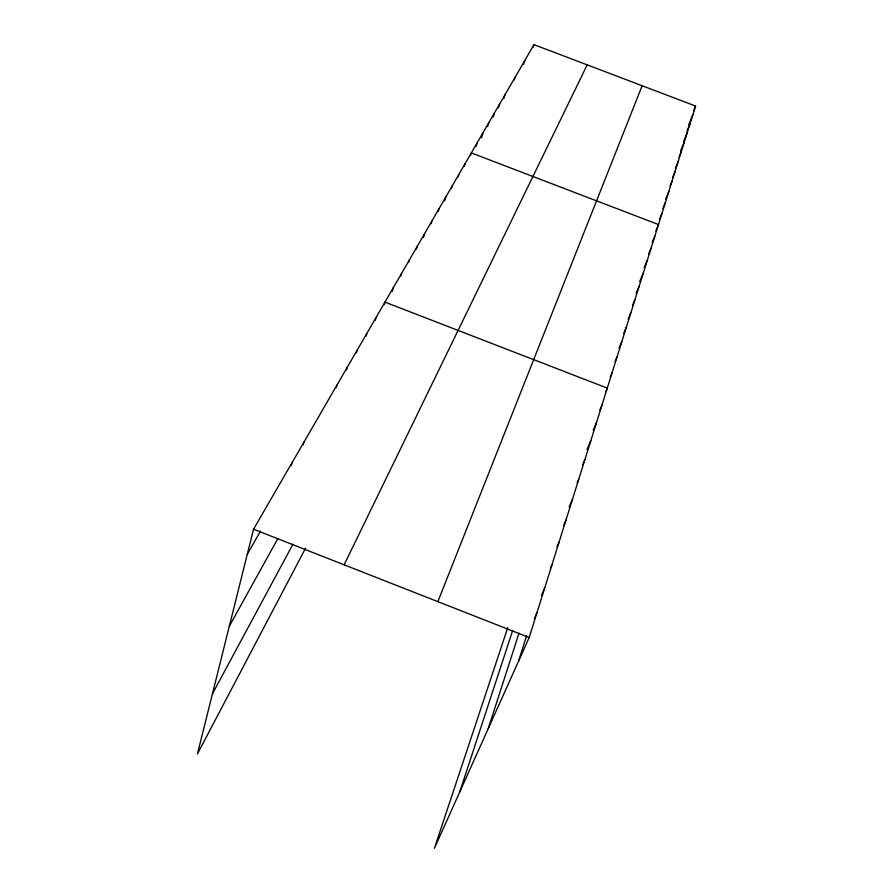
<?xml version="1.0" encoding="UTF-8"?>
<svg xmlns="http://www.w3.org/2000/svg" width="893" height="893" viewBox="0 0 893 893"><rect width="100%" height="100%" fill="white"/><g stroke="black" fill="none" stroke-linecap="round" stroke-linejoin="round"><path stroke-width="1.34" d="M507.771 627.634L434.389 848.35L529.203 637.524L695.58 106.044L533.981 44.65L253.534 529.225L197.42 753.982L305.562 548.202M291.33 465.331L292.011 462.73M303.196 444.803L303.888 442.225M336.237 387.718L336.974 385.05M346.495 369.959L347.243 367.313M356.407 352.813L357.155 350.179M365.996 336.237L366.733 333.625M375.25 320.207L375.998 317.618M384.213 304.703L384.961 302.135L607.285 388.109L605.688 391.804M392.273 291.397L393.389 287.579M400.812 275.993L401.56 273.459M408.693 262.43L409.474 259.774M416.384 249.125L417.165 246.49M423.449 237.527L424.633 233.598M431.096 223.674L431.877 221.073M438.139 211.485L438.921 208.906M444.591 200.914L445.763 197.085M451.635 188.122L452.416 185.577M458.12 176.914L458.89 174.392M464.371 166.165L465.197 163.508M470.511 155.538L471.325 152.915L658.487 224.545L655.808 230.919M476.069 146.508L477.297 142.59M481.494 137.723L483.124 132.532M487.567 126.594L488.784 122.743M518.599 661.11L526.613 635.704M493.103 117.016L494.32 113.188M498.495 107.673L499.712 103.878M503.764 98.565L504.969 94.792M514.256 79.912L515.105 77.278M523.499 64.475L524.76 60.579M488.248 728.588L519 633.126M533.154 47.206L533.981 44.65M459.739 791.991L512.694 630.436M437.86 601.636L642.134 85.739M693.526 111.022L695.58 106.044M688.726 124.696L692.89 114.65M686.985 131.059L690.133 123.468M683.603 141.418L687.297 132.499M680.678 150.727L684.406 141.741M678.926 157.268L681.448 151.207M675.354 168.23L678.412 160.907M672.73 177.004L675.298 170.853M670.029 186.001L672.105 181.056M665.698 198.994L668.835 191.504M662.84 208.516L665.475 202.242M659.369 219.578L662.026 213.248M652.147 242.572L654.848 236.154M648.552 254.17L651.12 248.087M644.177 267.688L647.28 260.343M639.678 281.585L643.34 272.934M636.117 293.362L639.276 285.894M632.445 305.495L635.102 299.233M628.125 319.259L630.804 312.963M623.682 333.446L626.384 327.095M619.095 348.047L621.829 341.662M615.043 361.531L617.13 356.664M610.176 377.036L612.285 372.147M599.828 410.066L601.96 405.109M593.231 430.158L596.468 422.668M586.969 449.625L590.775 440.829M582.694 464.684L584.893 459.638M577.135 482.912L578.798 479.106M569.12 506.945L572.48 499.276M563.796 525.062L565.939 520.195M556.975 546.784L559.141 541.895M550.456 568.115L552.086 564.432M541.459 595.24L544.752 587.84M534.371 618.38L537.139 612.185M344.14 564.822L587.192 64.865M212.422 693.861L292.982 544.138M229.3 626.261L277.913 538.423M247.249 554.352L260.51 531.179M253.534 529.225L529.203 637.524"/></g></svg>
